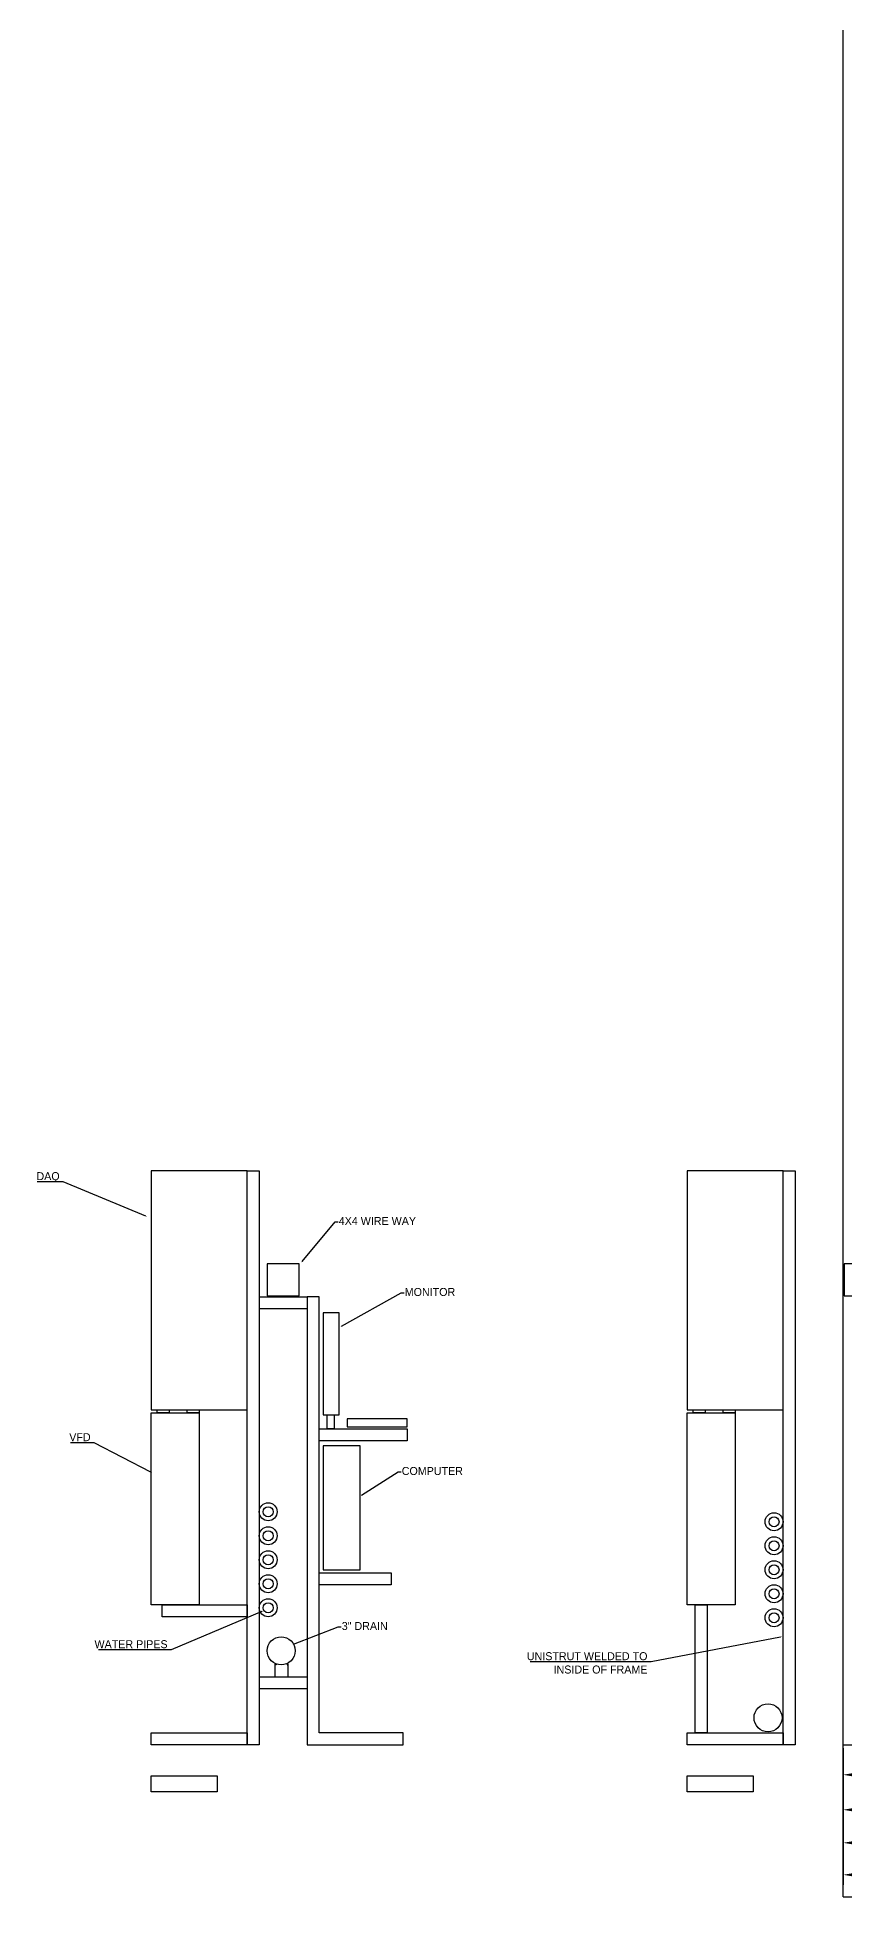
# Model space of a CAD drawing. Header units: inches. Extents: x -336 to 270, y -55 to 410.
# Drawn here: x -335.9 to -234.9, y -55.2 to 177.2 of the extents above; entities that cross this region are included whole.
import ezdxf
from ezdxf import colors
from ezdxf.entities.mleader import LeaderData, LeaderLine
from ezdxf.math import Vec2, Vec3

# ---------------------------------------------------------------- set-up
doc = ezdxf.new("R2010")
doc.units = ezdxf.units.IN
doc.header["$MEASUREMENT"] = 0
doc.layers.get('DEFPOINTS').update_dxf_attribs({"linetype": 'CONTINUOUS'})
for name, color, linetype in [('CABINET', 6, 'CONTINUOUS'), ('CONT', 1, 'CONTINUOUS'), ('ELEC', 1, 'CONTINUOUS'), ('PLUMBING', 3, 'CONTINUOUS')]:
    doc.layers.add(name, color=color, linetype=linetype)
doc.dimstyles.get("Standard").update_dxf_attribs({"dimtxt": 0.18, "dimasz": 0.18, "dimexe": 0.18, "dimexo": 0.0625, "dimgap": 0.09, "dimtad": 0, "dimtih": 1, "dimtoh": 1, "dimdec": 4, "dimzin": 0, "dimdsep": 46, "dimtxsty": 'Standard', "dimcen": 0.09, "dimadec": 0, "dimazin": 0, "dimtfac": 1, "dimtdec": 4, "dimtofl": 0, "dimtmove": 0, "dimatfit": 3, "dimfxl": 1, "dimtolj": 1, "dimtzin": 0, "dimarcsym": 0})

# ---------------------------------------------------------------- blocks, each defined once
blk = doc.blocks.new('*D18')
at = {"layer": 'DEFPOINTS', "color": 0}
for p in [(-235.125, -36.25), (-213.75, -36.25), (-213.75, -40)]:
    blk.add_point(p, dxfattribs=at)
at = {"layer": 'ELEC', "color": 0, "lineweight": -2}
for p, q in [((-235.125, -36.6875), (-235.125, -41.26)), ((-213.75, -36.6875), (-213.75, -41.26)), ((-233.865, -40), (-228.4275, -40)), ((-215.01, -40), (-220.4475, -40))]:
    blk.add_line(p, q, dxfattribs=at)
at = {"layer": 'ELEC', "color": 0}
for points in [[(-233.865, -39.79), (-233.865, -40.21), (-235.125, -40)], [(-215.01, -39.79), (-215.01, -40.21), (-213.75, -40)]]:
    blk.add_solid(points, dxfattribs=at)
at = {"layer": 'ELEC', "color": 0, "insert": (-224.4375, -40), "char_height": 1.26, "attachment_point": 5}
blk.add_mtext('\\A1;21 3/8', dxfattribs=at)
blk = doc.blocks.new('*D19')
at = {"layer": 'DEFPOINTS', "color": 0}
for p in [(-235.125, -36.6875), (-123.75, -36.25), (-123.75, -44.375)]:
    blk.add_point(p, dxfattribs=at)
at = {"layer": 'ELEC', "color": 0, "lineweight": -2}
for p, q in [((-235.125, -37.125), (-235.125, -45.635)), ((-123.75, -36.6875), (-123.75, -45.635)), ((-233.865, -44.375), (-183.6375, -44.375)), ((-125.01, -44.375), (-175.2375, -44.375))]:
    blk.add_line(p, q, dxfattribs=at)
at = {"layer": 'ELEC', "color": 0}
for points in [[(-233.865, -44.165), (-233.865, -44.585), (-235.125, -44.375)], [(-125.01, -44.165), (-125.01, -44.585), (-123.75, -44.375)]]:
    blk.add_solid(points, dxfattribs=at)
at = {"layer": 'ELEC', "color": 0, "insert": (-179.4375, -44.375), "char_height": 1.26, "attachment_point": 5}
blk.add_mtext('\\A1;111 3/8', dxfattribs=at)
blk = doc.blocks.new('*D20')
at = {"layer": 'DEFPOINTS', "color": 0}
for p in [(-235.125, -36.25), (-31.75, -36.25), (-31.75, -48.5)]:
    blk.add_point(p, dxfattribs=at)
at = {"layer": 'ELEC', "color": 0, "lineweight": -2}
for p, q in [((-235.125, -36.6875), (-235.125, -49.76)), ((-31.75, -36.6875), (-31.75, -49.76)), ((-233.865, -48.5), (-138.1625, -48.5)), ((-33.01, -48.5), (-128.7125, -48.5))]:
    blk.add_line(p, q, dxfattribs=at)
at = {"layer": 'ELEC', "color": 0}
for points in [[(-233.865, -48.29), (-233.865, -48.71), (-235.125, -48.5)], [(-33.01, -48.29), (-33.01, -48.71), (-31.75, -48.5)]]:
    blk.add_solid(points, dxfattribs=at)
at = {"layer": 'ELEC', "color": 0, "insert": (-133.4375, -48.5), "char_height": 1.26, "attachment_point": 5}
blk.add_mtext('\\A1;203 3/8', dxfattribs=at)
blk = doc.blocks.new('*D21')
at = {"layer": 'DEFPOINTS', "color": 0}
for p in [(-235.125, -36.25), (58.25, -36.25), (58.25, -52.5)]:
    blk.add_point(p, dxfattribs=at)
at = {"layer": 'ELEC', "color": 0, "lineweight": -2}
for p, q in [((-235.125, -36.6875), (-235.125, -53.76)), ((58.25, -36.6875), (58.25, -53.76)), ((-233.865, -52.5), (-93.2675, -52.5)), ((56.99, -52.5), (-83.6075, -52.5))]:
    blk.add_line(p, q, dxfattribs=at)
at = {"layer": 'ELEC', "color": 0}
for points in [[(-233.865, -52.29), (-233.865, -52.71), (-235.125, -52.5)], [(56.99, -52.29), (56.99, -52.71), (58.25, -52.5)]]:
    blk.add_solid(points, dxfattribs=at)
at = {"layer": 'ELEC', "color": 0, "insert": (-88.4375, -52.5), "char_height": 1.26, "attachment_point": 5}
blk.add_mtext('\\A1;293 3/8', dxfattribs=at)

msp = doc.modelspace()

# ---------------------------------------------------------------- linework, layer by layer
at = {"layer": 'CABINET'}
for p, q in [((-308.125, 19.75), (-302.125, 19.75)), ((-302.125, 19.75), (-302.125, 18.25)), ((-302.125, 19.75), (-302.125, -36.25)), ((-300.625, 19.75), (-302.125, 19.75)), ((-300.625, -34.75), (-300.625, 19.75)), ((-302.125, 18.25), (-308.125, 18.25)), ((-320.875, 5.625), (-319.5, 5.625)), ((-253.875, 5.625), (-252.5, 5.625)), ((-300.625, 3.25), (-289.625, 3.25)), ((-289.625, 3.25), (-289.625, 1.75)), ((-289.625, 1.75), (-300.625, 1.75)), ((-300.625, -14.75), (-291.625, -14.75)), ((-291.625, -16.25), (-300.625, -16.25)), ((-291.625, -14.75), (-291.625, -16.25)), ((-308.125, -27.75), (-302.125, -27.75)), ((-306.125, -27.75), (-306.125, -26.125)), ((-306.125, -26.125), (-306, -26.125)), ((-306, -26.25), (-306.125, -26.25)), ((-306, -26.125), (-306, -26.25)), ((-304.5, -26.125), (-304.625, -26.125)), ((-304.625, -26.125), (-304.625, -26.25)), ((-304.625, -26.25), (-304.5, -26.25)), ((-304.5, -27.75), (-304.5, -26.125)), ((-302.125, -27.75), (-302.125, -29.25)), ((-302.125, -29.25), (-308.125, -29.25)), ((-290.125, -34.75), (-300.625, -34.75)), ((-290.125, -36.25), (-290.125, -34.75)), ((-302.125, -36.25), (-290.125, -36.25)), ((-235.125, -36.25), (270.375, -36.25))]:
    msp.add_line(p, q, dxfattribs=at)
for points in [[(-309.625, 35.5), (-321.625, 35.5), (-321.625, 5.625), (-309.625, 5.625)], [(-308.125, -36.25), (-309.625, -36.25), (-309.625, 35.5), (-308.125, 35.5)], [(-242.625, 35.5), (-254.625, 35.5), (-254.625, 5.625), (-242.625, 5.625)], [(-241.125, -36.25), (-242.625, -36.25), (-242.625, 35.5), (-241.125, 35.5)], [(-300.125, 5), (-298.125, 5), (-298.125, 17.75), (-300.125, 17.75)], [(-321.625, 5.25), (-315.625, 5.25), (-315.625, -18.75), (-321.625, -18.75)], [(-320.875, 5.625), (-319.375, 5.625), (-319.375, 5.25), (-320.875, 5.25)], [(-317.125, 5.625), (-315.625, 5.625), (-315.625, 5.25), (-317.125, 5.25)], [(-299.625, 5), (-298.75, 5), (-298.75, 3.25), (-299.625, 3.25)], [(-254.625, 5.25), (-248.625, 5.25), (-248.625, -18.75), (-254.625, -18.75)], [(-253.875, 5.625), (-252.375, 5.625), (-252.375, 5.25), (-253.875, 5.25)], [(-250.125, 5.625), (-248.625, 5.625), (-248.625, 5.25), (-250.125, 5.25)], [(-297.125, 3.5), (-289.625, 3.5), (-289.625, 4.5), (-297.125, 4.5)], [(-300.125, -14.375), (-295.5, -14.375), (-295.5, 1.125), (-300.125, 1.125)], [(-320.25, -18.75), (-309.625, -18.75), (-309.625, -20.25), (-320.25, -20.25)], [(-253.625, -18.75), (-252.125, -18.75), (-252.125, -34.75), (-253.625, -34.75)], [(-309.625, -36.25), (-321.625, -36.25), (-321.625, -34.75), (-309.625, -34.75)], [(-242.625, -36.25), (-254.625, -36.25), (-254.625, -34.75), (-242.625, -34.75)]]:
    msp.add_lwpolyline(points, close=True, dxfattribs=at)
at = {"layer": 'CONT'}
for q in [(-235.125, 256.9926), (268.875, -55.25)]:
    msp.add_line((-235.125, -55.25), q, dxfattribs=at)
at = {"layer": 'ELEC'}
msp.add_lwpolyline([(-307.125, 19.875), (-303.125, 19.875), (-303.125, 23.875), (-307.125, 23.875)], close=True, dxfattribs=at)
msp.add_lwpolyline([(-213.75, 23.875), (-235, 23.875), (-235, 19.875), (-213.75, 19.875)], dxfattribs=at)
at = {"layer": 'PLUMBING'}
for points in [[(-313.375, -42.125), (-321.625, -42.125), (-321.625, -40.125), (-313.375, -40.125)], [(-246.375, -42.125), (-254.625, -42.125), (-254.625, -40.125), (-246.375, -40.125)]]:
    msp.add_lwpolyline(points, close=True, dxfattribs=at)
for centre, radius in [((-307, -7.125), 1.125), ((-307, -7.125), 0.625), ((-307, -10.125), 1.125), ((-243.75, -8.375), 1.125), ((-243.75, -8.375), 0.625), ((-307, -10.125), 0.625), ((-243.75, -11.375), 1.125), ((-243.75, -11.375), 0.625), ((-307, -13.125), 1.125), ((-307, -13.125), 0.625), ((-243.75, -14.375), 1.125), ((-243.75, -14.375), 0.625), ((-307, -16.125), 1.125), ((-307, -16.125), 0.625), ((-243.75, -17.375), 1.125), ((-307, -19.125), 1.125), ((-307, -19.125), 0.625), ((-243.75, -17.375), 0.625), ((-243.75, -20.375), 1.125), ((-243.75, -20.375), 0.625), ((-305.375, -24.5), 1.75), ((-244.5, -32.875), 1.75)]:
    msp.add_circle(centre, radius, dxfattribs=at)

# ---------------------------------------------------------------- dimensions: what is measured, and where the dimension line sits
at = {"layer": 'ELEC'}
for base, p1, p2, picture, middle in [((-213.75, -40), (-235.125, -36.25), (-213.75, -36.25), '*D18', (-224.4375, -40)), ((-123.75, -44.375), (-235.125, -36.6875), (-123.75, -36.25), '*D19', (-179.4375, -44.375)), ((-31.75, -48.5), (-235.125, -36.25), (-31.75, -36.25), '*D20', (-133.4375, -48.5)), ((58.25, -52.5), (-235.125, -36.25), (58.25, -36.25), '*D21', (-88.4375, -52.5))]:
    dim = msp.add_linear_dim(base=base, p1=p1, p2=p2, dimstyle='Standard', override={"dimscale": 7, "dimdec": 3, "dimlunit": 5, "dimtdec": 3, "dimfrac": 2}, dxfattribs=at)
    dim.commit()
    dim.dimension.update_dxf_attribs({"geometry": picture, "text_midpoint": middle})

# ---------------------------------------------------------------- leaders
at = {"layer": 'CABINET'}
ml = msp.add_multileader_mtext('Standard', dxfattribs=at)
ml.set_content('DAQ', color=256)
ml.set_leader_properties()
ml.build(insert=Vec2(0, 0))
ml.multileader.update_dxf_attribs({"text_right_attachment_type": 6, "dogleg_length": 0.36, "arrow_head_size": 0.18})
ctx = ml.context
ctx.base_point, ctx.char_height, ctx.arrow_head_size, ctx.landing_gap_size, ctx.plane_origin = Vec3(-335.8317, 34.725), 1, 0.18, 0.09, Vec3(-322.125, 29.75)
ctx.right_attachment, ctx.text_align_type = 6, 2
notes = []
notes.append((ctx, [(0, (1, 1, 0), (-332.625, 34.125), (-1, 0), 0.36, [(0, [(-322.125, 29.75)], 0, [])])]))
ctx.mtext.insert, ctx.mtext.alignment, ctx.mtext.flow_direction = Vec3(-333.075, 35.325), 3, 5
ml = msp.add_multileader_mtext('Standard', dxfattribs=at)
ml.set_content('4X4 WIRE WAY', color=256)
ml.set_leader_properties()
ml.build(insert=Vec2(0, 0))
ml.multileader.update_dxf_attribs({"text_right_attachment_type": 6, "dogleg_length": 0.36, "arrow_head_size": 0.18})
ctx = ml.context
ctx.base_point, ctx.char_height, ctx.arrow_head_size, ctx.landing_gap_size, ctx.plane_origin = Vec3(-298.265, 29.125), 1, 0.18, 0.09, Vec3(-302.875, 24)
ctx.right_attachment = 6
notes.append((ctx, [(0, (1, 1, 0), (-298.625, 29.125), (1, 0), 0.36, [(0, [(-302.875, 24)], 0, [])])]))
ctx.mtext.insert, ctx.mtext.flow_direction = Vec3(-298.175, 29.725), 5
ml = msp.add_multileader_mtext('Standard', dxfattribs=at)
ml.set_content('MONITOR', color=256)
ml.set_leader_properties()
ml.build(insert=Vec2(0, 0))
ml.multileader.update_dxf_attribs({"text_right_attachment_type": 6, "dogleg_length": 0.36, "arrow_head_size": 0.18})
ctx = ml.context
ctx.base_point, ctx.char_height, ctx.arrow_head_size, ctx.landing_gap_size, ctx.plane_origin = Vec3(-290.015, 20.25), 1, 0.18, 0.09, Vec3(-298, 16)
ctx.right_attachment = 6
notes.append((ctx, [(0, (1, 1, 0), (-290.375, 20.25), (1, 0), 0.36, [(0, [(-298, 16)], 0, [])])]))
ctx.mtext.insert, ctx.mtext.flow_direction = Vec3(-289.925, 20.85), 5
ml = msp.add_multileader_mtext('Standard', dxfattribs=at)
ml.set_content('VFD', color=256)
ml.set_leader_properties()
ml.build(insert=Vec2(0, 0))
ml.multileader.update_dxf_attribs({"text_right_attachment_type": 6, "dogleg_length": 0.36, "arrow_head_size": 0.18})
ctx = ml.context
ctx.base_point, ctx.char_height, ctx.arrow_head_size, ctx.landing_gap_size, ctx.plane_origin = Vec3(-332.29, 2.1), 1, 0.18, 0.09, Vec3(-321.5, -2.25)
ctx.right_attachment, ctx.text_align_type = 6, 2
notes.append((ctx, [(0, (1, 1, 0), (-328.75, 1.5), (-1, 0), 0.36, [(0, [(-321.5, -2.25)], 0, [])])]))
ctx.mtext.insert, ctx.mtext.alignment, ctx.mtext.flow_direction = Vec3(-329.2, 2.7), 3, 5
ml = msp.add_multileader_mtext('Standard', dxfattribs=at)
ml.set_content('COMPUTER', color=256)
ml.set_leader_properties()
ml.build(insert=Vec2(0, 0))
ml.multileader.update_dxf_attribs({"text_right_attachment_type": 6, "dogleg_length": 0.36, "arrow_head_size": 0.18})
ctx = ml.context
ctx.base_point, ctx.char_height, ctx.arrow_head_size, ctx.landing_gap_size, ctx.plane_origin = Vec3(-290.39, -2.125), 1, 0.18, 0.09, Vec3(-295.5, -5.125)
ctx.right_attachment = 6
notes.append((ctx, [(0, (1, 1, 0), (-290.75, -2.125), (1, 0), 0.36, [(0, [(-295.5, -5.125)], 0, [])])]))
ctx.mtext.insert, ctx.mtext.flow_direction = Vec3(-290.3, -1.525), 5
ml = msp.add_multileader_mtext('Standard', dxfattribs=at)
ml.set_content('WATER PIPES', color=256)
ml.set_leader_properties()
ml.build(insert=Vec2(0, 0))
ml.multileader.update_dxf_attribs({"text_right_attachment_type": 6, "dogleg_length": 0.36, "arrow_head_size": 0.18})
ctx = ml.context
ctx.base_point, ctx.char_height, ctx.arrow_head_size, ctx.landing_gap_size, ctx.plane_origin = Vec3(-330.3317, -23.775), 1, 0.18, 0.09, Vec3(-307.625, -19.5)
ctx.right_attachment, ctx.text_align_type = 6, 2
notes.append((ctx, [(0, (1, 1, 0), (-319.125, -24.375), (-1, 0), 0.36, [(0, [(-307.625, -19.5)], 0, [])])]))
ctx.mtext.insert, ctx.mtext.alignment, ctx.mtext.flow_direction = Vec3(-319.575, -23.175), 3, 5
ml = msp.add_multileader_mtext('Standard', dxfattribs=at)
ml.set_content('3" DRAIN', color=256)
ml.set_leader_properties()
ml.build(insert=Vec2(0, 0))
ml.multileader.update_dxf_attribs({"text_right_attachment_type": 6, "dogleg_length": 0.36, "arrow_head_size": 0.18})
ctx = ml.context
ctx.base_point, ctx.char_height, ctx.arrow_head_size, ctx.landing_gap_size, ctx.plane_origin = Vec3(-297.89, -21.5), 1, 0.18, 0.09, Vec3(-304, -23.75)
ctx.right_attachment = 6
notes.append((ctx, [(0, (1, 1, 0), (-298.25, -21.5), (1, 0), 0.36, [(0, [(-304, -23.75)], 0, [])])]))
ctx.mtext.insert, ctx.mtext.flow_direction = Vec3(-297.8, -20.9), 5
ml = msp.add_multileader_mtext('Standard', dxfattribs=at)
ml.set_content('UNISTRUT WELDED TO\\PINSIDE OF FRAME', color=256)
ml.set_leader_properties()
ml.build(insert=Vec2(0, 0))
ml.multileader.update_dxf_attribs({"text_right_attachment_type": 6, "dogleg_length": 0.36, "arrow_head_size": 0.18})
ctx = ml.context
ctx.base_point, ctx.char_height, ctx.arrow_head_size, ctx.landing_gap_size, ctx.plane_origin = Vec3(-277.3317, -25.275), 1, 0.18, 0.09, Vec3(-242.75, -22.75)
ctx.right_attachment, ctx.text_align_type = 6, 2
notes.append((ctx, [(0, (1, 1, 0), (-259.125, -25.875), (-1, 0), 0.36, [(0, [(-242.75, -22.75)], 0, [])])]))
ctx.mtext.insert, ctx.mtext.alignment, ctx.mtext.flow_direction = Vec3(-259.575, -24.675), 3, 5
for ctx, leaders in notes:
    for number, flags, end, landing, length, lines in leaders:
        leader = LeaderData()
        leader.index, (leader.has_last_leader_line, leader.has_dogleg_vector, leader.attachment_direction) = number, flags
        leader.last_leader_point, leader.dogleg_vector, leader.dogleg_length = Vec3(end), Vec3(landing), length
        for number, points, colour, breaks in lines:
            line = LeaderLine()
            line.index, line.vertices, line.color, line.breaks = number, Vec3.list(points), colors.encode_raw_color(colour), breaks
            leader.lines.append(line)
        ctx.leaders.append(leader)

doc.saveas('drawing.dxf')
